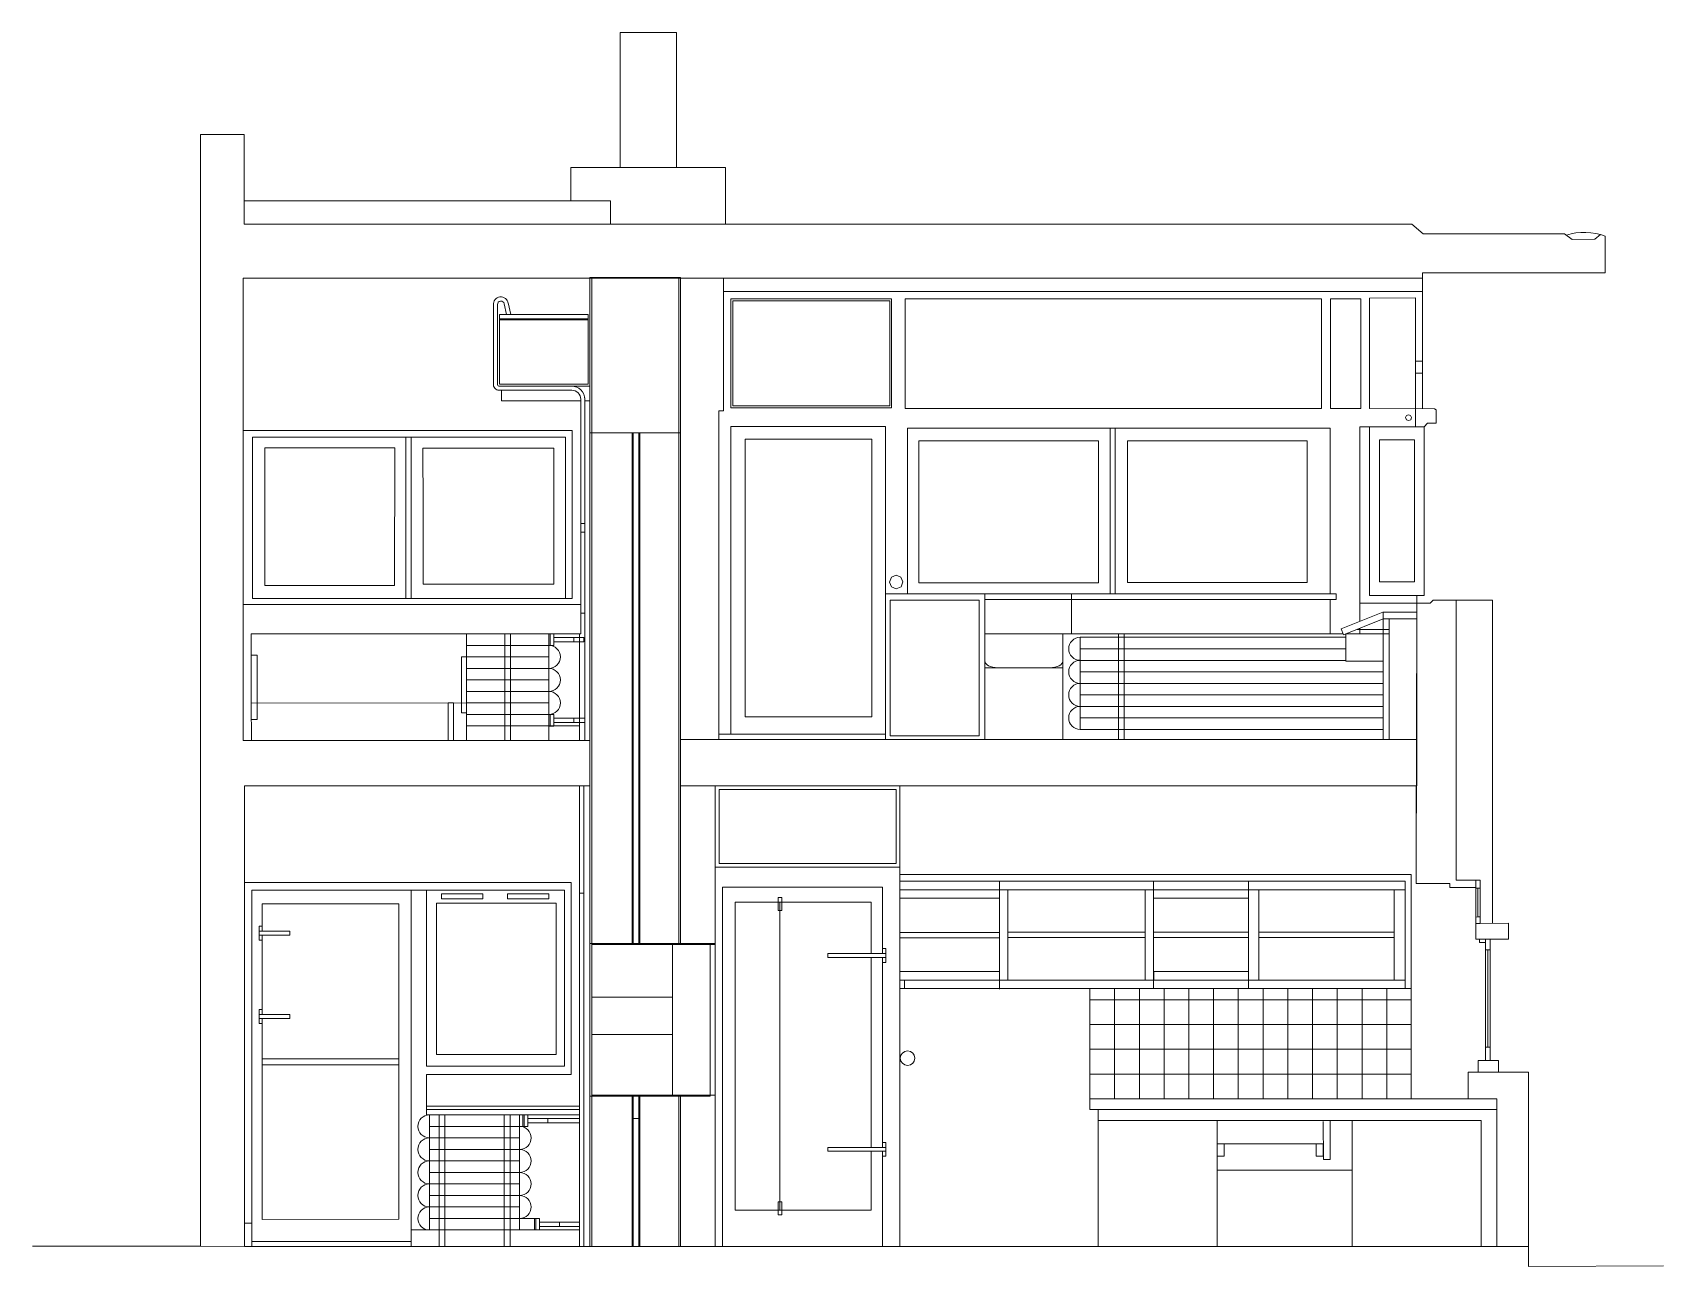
# Model space of a CAD drawing. Header units: millimetres. Extents: x 0 to 9542, y -118 to 7099.
import ezdxf

# ---------------------------------------------------------------- set-up
doc = ezdxf.new("R2010")
doc.units = ezdxf.units.MM
doc.layers.add('ceco.net 308 section', color=7, linetype='Continuous')

msp = doc.modelspace()

# ---------------------------------------------------------------- linework, layer by layer
at = {"layer": 'ceco.net 308 section', "lineweight": 5}
for p, q in [((3438.8, 6312.6), (3438.8, 7099.2)), ((3767.5, 6312.6), (3767.5, 7099.2)), ((982.1, 6502.3), (982.1, 0)), ((1237, 6502.3), (982.1, 6502.3)), ((982.1, 0), (982.1, 6502.3)), ((982.1, 6502.3), (1237, 6502.3)), ((1237, 5979.3), (1237, 6502.3)), ((1237, 6502.3), (1237, 5979.3)), ((3149.7, 6310.7), (3149.7, 6115.8)), ((4054.7, 6310.7), (3149.7, 6310.7)), ((4054.7, 5979.3), (4054.7, 6310.7)), ((3380.7, 6115.8), (1237, 6115.8)), ((3380.7, 5979.3), (3380.7, 6115.8)), ((8070.6, 5979.3), (1237, 5979.3)), ((1237, 5979.3), (8070.6, 5979.3)), ((8137, 5921.8), (8070.6, 5979.3)), ((8070.6, 5979.3), (8137, 5921.8)), ((8963.5, 5921.8), (8137, 5921.8)), ((8137, 5921.8), (8963.5, 5921.8)), ((9008.9, 5889.9), (8963.5, 5921.8)), ((8963.5, 5921.8), (9008.9, 5889.9)), ((9002.4, 5921.7), (8974.5, 5914)), ((9030.9, 5927.1), (9002.4, 5921.7)), ((9059.8, 5930.1), (9030.9, 5927.1)), ((9088.7, 5930.6), (9059.8, 5930.1)), ((9117.7, 5928.8), (9088.7, 5930.6)), ((9146.4, 5924.5), (9117.7, 5928.8)), ((9140.5, 5890.7), (9174.6, 5917.9)), ((9174.6, 5917.9), (9146.4, 5924.5)), ((9202.1, 5909), (9174.6, 5917.9)), ((9174.6, 5917.9), (9202.1, 5909)), ((9140.5, 5890.7), (9008.9, 5889.9)), ((9008.9, 5889.9), (9140.5, 5890.7)), ((9202.1, 5694), (9202.1, 5909)), ((9202.1, 5909), (9202.1, 5694)), ((1231.2, 5662.3), (8133.5, 5662.3)), ((1231.2, 2957.3), (1231.2, 5662.3)), ((8133.5, 5662.3), (1231.2, 5662.3)), ((1231.2, 5662.3), (1231.2, 2957.3)), ((3260.8, -2.2), (3260.8, 5665.8)), ((3260.8, 5665.8), (3260.8, -2.2)), ((3260.8, 5665.8), (3791.7, 5665.8)), ((3260.8, 4758.4), (3260.8, 5665.8)), ((3272, 5665.8), (3272, -2.2)), ((3780.5, 5665.8), (3780.5, 1771.4)), ((3791.7, 5665.8), (3791.7, 1771.4)), ((3791.7, 5665.8), (3791.7, 4758.4)), ((4043.1, 5662.3), (4043.1, 4886.9)), ((8133.5, 5694), (9202.1, 5694)), ((8133.5, 4899), (8133.5, 5694)), ((9202.1, 5694), (8133.5, 5694)), ((8133.5, 5694), (8133.5, 5662.3)), ((3791.7, 3851.4), (3791.7, 5606.4)), ((4043.1, 5583.9), (8133.5, 5583.9)), ((4085.5, 5541), (4085.5, 4904.9)), ((5026.4, 5541), (4085.5, 5541)), ((4085.5, 5541), (5026.4, 5541)), ((4085.5, 4904.9), (4085.5, 5541)), ((5026.4, 4904.9), (5026.4, 5541)), ((5026.4, 5541), (5026.4, 4904.9)), ((5105.4, 5541), (5105.4, 4899.7)), ((7541.6, 5541), (5105.4, 5541)), ((7541.6, 5541), (7541.6, 4899.7)), ((7594.9, 5541), (7594.9, 4900.3)), ((7594.9, 5541), (7771.1, 5541)), ((7771.1, 4900.3), (7771.1, 5541)), ((7822.6, 5545.4), (8092.4, 5547.2)), ((7822.6, 4900.1), (7822.6, 5545.4)), ((8092.4, 5547.2), (8092.4, 4794.7)), ((2696.5, 5036.7), (2696.5, 5511.1)), ((2720.4, 5507.9), (2720.5, 5042.2)), ((2731.7, 5449.3), (3250.8, 5449.3)), ((2731.7, 5424), (2731.7, 5449.3)), ((2731.7, 5449.3), (3250.8, 5449.3)), ((2731.7, 5042.4), (2731.7, 5449.3)), ((2759, 5512.4), (2772.8, 5449.3)), ((2782.6, 5517.8), (2797.6, 5449.3)), ((3250.8, 5449.3), (3250.8, 5424)), ((3250.8, 5449.3), (3250.8, 5042.4)), ((4096.8, 5529.8), (5015.2, 5529.8)), ((4096.8, 4916.1), (4096.8, 5529.8)), ((5015.2, 5529.8), (5015.2, 4916.1)), ((2731.7, 5424), (3250.8, 5424)), ((2731.7, 5418.4), (2731.7, 5424)), ((3250.8, 5424), (2731.7, 5424)), ((3250.8, 5418.4), (2731.7, 5418.4)), ((3250.8, 5424), (3250.8, 5418.4)), ((8131.7, 5177.1), (8092.4, 5177.1)), ((8092.4, 5106.9), (8132.2, 5107.8)), ((3155.8, 5007.2), (2723.8, 5007.2)), ((2726.6, 5031.2), (3260.8, 5031.2)), ((3250.8, 5042.4), (2731.7, 5042.4)), ((2742.9, 5031.2), (3207.3, 5031.2)), ((2742.9, 4944.6), (2742.9, 5007.2)), ((3231.4, 4963.3), (3231.4, 2957.3)), ((3260.8, 5031.2), (3260.8, 5007.2)), ((3207.3, 4944.6), (2742.9, 4944.6)), ((3207.3, 4955.4), (3207.3, 3582.2)), ((3231.4, 4944.6), (3260.8, 4944.6)), ((4015.4, 4886.9), (4015.4, 2965)), ((4043.1, 4886.9), (4015.4, 4886.9)), ((4085.5, 4904.9), (5026.4, 4904.9)), ((5026.4, 4904.9), (4085.5, 4904.9)), ((5015.2, 4916.1), (4096.8, 4916.1)), ((5105.4, 4899.7), (7541.6, 4899.7)), ((7594.9, 4900.3), (7771.1, 4900.3)), ((8202.8, 4898.4), (7822.6, 4900.1)), ((8212.8, 4892.5), (8202.8, 4898.4)), ((8213.3, 4815.3), (8212.8, 4892.5)), ((3156.5, 4771.2), (1231.2, 4771.2)), ((3156.5, 3789.7), (3156.5, 4771.2)), ((4085.5, 4795.9), (4085.5, 2995.9)), ((4989.7, 4795.9), (4085.5, 4795.9)), ((4989.7, 2963), (4989.7, 4795.9)), ((5120.3, 4785.1), (7593.4, 4785.1)), ((5120.3, 3815.4), (5120.3, 4785.1)), ((6304.5, 3815.4), (6304.5, 4785.1)), ((6334.2, 4785.1), (6334.2, 3815.4)), ((7593.4, 3815.4), (7593.4, 4785.1)), ((8142.3, 4792.6), (7765.9, 4793)), ((7765.9, 4793), (7765.9, 3654.3)), ((7823.3, 4792.9), (7823.3, 3806.7)), ((8034.2, 4846.8), (8039.2, 4859)), ((8039.3, 4834.7), (8034.2, 4846.8)), ((8039.2, 4859), (8051.3, 4864.1)), ((8051.5, 4829.7), (8039.3, 4834.7)), ((8051.3, 4864.1), (8063.4, 4859.1)), ((8063.6, 4834.8), (8051.5, 4829.7)), ((8063.4, 4859.1), (8068.5, 4847)), ((8068.5, 4847), (8063.6, 4834.8)), ((8142.2, 3806.7), (8142.2, 4795)), ((8142.3, 4792.6), (8162.3, 4815)), ((8162.3, 4815), (8213.3, 4815.3)), ((1286.8, 4732), (1286.8, 3789.7)), ((3118.8, 4732), (1286.8, 4732)), ((2184.1, 3789.7), (2184.1, 4732)), ((2215.8, 4732), (2215.8, 3789.7)), ((3118.8, 3790), (3118.8, 4732)), ((3260.8, 4758.4), (3791.7, 4758.4)), ((3260.8, 1771.4), (3260.8, 4758.4)), ((3791.7, 4758.4), (3260.8, 4758.4)), ((3508.6, 4758.4), (3553.5, 4758.4)), ((3508.6, 1771.4), (3508.6, 4758.4)), ((3514.2, 4758.4), (3547.9, 4758.4)), ((3514.2, 1771.4), (3514.2, 4758.4)), ((3547.9, 4758.4), (3547.9, 1771.4)), ((3553.5, 4758.4), (3553.5, 1771.4)), ((3791.7, 4758.4), (3791.7, 1771.4)), ((4168.8, 4720.2), (4911.6, 4720.2)), ((4168.8, 3096.4), (4168.8, 4720.2)), ((4911.6, 4720.2), (4911.6, 3096.4)), ((5186.1, 4712.1), (5186.1, 3881.4)), ((6237.3, 4712.1), (5186.1, 4712.1)), ((6237.3, 3881.4), (6237.3, 4712.1)), ((6406.4, 3881.6), (6406.4, 4711.3)), ((6406.4, 4711.3), (7457.6, 4711.3)), ((7457.6, 4711.3), (7457.6, 3881.6)), ((7881.2, 4718), (8085.2, 4718)), ((7881.2, 3886.3), (7881.2, 4718)), ((8085.2, 4718), (8085.2, 3886.3)), ((1357.9, 4669.5), (1357.9, 3865.1)), ((2119.4, 4669.5), (1357.9, 4669.5)), ((2118.4, 3865.1), (2119.4, 4669.5)), ((2283.3, 4669.2), (3049, 4669.2)), ((2285.6, 4322.7), (2283.3, 4669.2)), ((3049, 4669.2), (3049, 3872.3)), ((2285.6, 3872.3), (2285.6, 4322.7)), ((3207.3, 4228.6), (3231.3, 4228.6)), ((3231.3, 4176.3), (3207.3, 4176.3)), ((5013.9, 3885.1), (5025.3, 3913.1)), ((5025.3, 3913.1), (5053.1, 3924.9)), ((5053.1, 3924.9), (5081.2, 3913.5)), ((5081.2, 3913.5), (5092.9, 3885.6)), ((1357.9, 3865.1), (2118.4, 3865.1)), ((3049, 3872.3), (2285.6, 3872.3)), ((5025.6, 3857.2), (5013.9, 3885.1)), ((5053.7, 3845.8), (5025.6, 3857.2)), ((5081.5, 3857.6), (5053.7, 3845.8)), ((5092.9, 3885.6), (5081.5, 3857.6)), ((5186.1, 3881.4), (6237.3, 3881.4)), ((7457.6, 3881.6), (6406.4, 3881.6)), ((8085.2, 3886.3), (7881.2, 3886.3)), ((1231.2, 3753.4), (3206.2, 3753.4)), ((1286.8, 3789.7), (3156.5, 3789.7)), ((7593.4, 3815.4), (4989.7, 3815.4)), ((5017.3, 3778.3), (5017.3, 2986.2)), ((5538.8, 3778.3), (5017.3, 3778.3)), ((5538.8, 2986.2), (5538.8, 3778.3)), ((5571.9, 3815.4), (5571.9, 2963.4)), ((5571.9, 3815.4), (7628.1, 3815.4)), ((5571.9, 3782.5), (5571.9, 3815.4)), ((5571.9, 3815.4), (6079.2, 3815.4)), ((5571.9, 3582.9), (5571.9, 3815.4)), ((7628.1, 3782.5), (5571.9, 3782.5)), ((6079.2, 3815.4), (6079.2, 3582.9)), ((7593.4, 3582.9), (7593.4, 3782.5)), ((7628.1, 3815.4), (7628.1, 3782.5)), ((8176.7, 3761.5), (7765.9, 3761.5)), ((7823.3, 3806.7), (8142.2, 3806.7)), ((8096.6, 2121.4), (8099, 3761.5)), ((8099, 2965), (8099, 3808.6)), ((8099, 3761.5), (8176.7, 3761.5)), ((8194.4, 3779.5), (8176.7, 3761.5)), ((8176.7, 3761.5), (8194.4, 3779.5)), ((8541.5, 3779.5), (8194.4, 3779.5)), ((8194.4, 3779.5), (8330, 3779.5)), ((8330, 3779.5), (8330, 2140.7)), ((8330, 3779.5), (8330, 2140.7)), ((8541.5, 1888.6), (8541.5, 3779.5)), ((3231.4, 3703), (3206.6, 3703)), ((7656.9, 3610.7), (7901.4, 3708.3)), ((7903.1, 3670.2), (7670.2, 3577.3)), ((7901.4, 3708.3), (8099, 3708.3)), ((7903.1, 3670.2), (7903.1, 3708.3)), ((8099, 3670.2), (7903.1, 3670.2)), ((7903.1, 3423.3), (7903.1, 3670.2)), ((7903.1, 3670.2), (7936.8, 3670.2)), ((7903.1, 2965), (7903.1, 3670.2)), ((7936.8, 3670.2), (7936.8, 2965)), ((7936.8, 3670.2), (7936.8, 2965)), ((8099, 3708.3), (8099, 3670.2)), ((3207.3, 3582.2), (1279.2, 3582.2)), ((1279.2, 3177.4), (1279.2, 3582.2)), ((2538.1, 2957.3), (2538.1, 3582.2)), ((2538.1, 3582.2), (3020.7, 3582.2)), ((2762.5, 3582.2), (2796.2, 3582.2)), ((2762.5, 2957.3), (2762.5, 3582.2)), ((2796.2, 3582.2), (2796.2, 2957.3)), ((3020.7, 2957.3), (3020.7, 3582.2)), ((3020.7, 3582.2), (3029.1, 3582.2)), ((3020.7, 3514.3), (3020.7, 3582.2)), ((3029.1, 3582.2), (3029.1, 3514.3)), ((3029.1, 3582.2), (3050.3, 3582.2)), ((3029.1, 3514.3), (3029.1, 3582.2)), ((3050.3, 3582.2), (3050.3, 3514.3)), ((3050.3, 3560.4), (3166.9, 3560.4)), ((3050.3, 3535.1), (3050.3, 3560.4)), ((3050.3, 3560.4), (3225.9, 3560.4)), ((3050.3, 3535.1), (3050.3, 3560.4)), ((3166.9, 3535.1), (3050.3, 3535.1)), ((3225.9, 3535.1), (3050.3, 3535.1)), ((3166.9, 3560.4), (3166.9, 3535.1)), ((3199.3, 2957.3), (3199.3, 3582.2)), ((3225.9, 3560.4), (3225.9, 3535.1)), ((5571.9, 3582.9), (6028.7, 3582.9)), ((5571.9, 3384), (5571.9, 3582.9)), ((6079.2, 3582.9), (5571.9, 3582.9)), ((7668, 3582.9), (5571.9, 3582.9)), ((5571.9, 3423.3), (5571.9, 3580.5)), ((6028.7, 2965), (6028.7, 3582.9)), ((6028.7, 3582.9), (6028.7, 3384)), ((6028.7, 3580.5), (6028.7, 3423.3)), ((7684.3, 3561.9), (6129.7, 3561.9)), ((6129.7, 3561.9), (6129.7, 3023.2)), ((6354.2, 3582.9), (6387.9, 3582.9)), ((6354.2, 2965), (6354.2, 3582.9)), ((6387.9, 3582.9), (6387.9, 2965)), ((7670.2, 3577.3), (7656.9, 3610.7)), ((7765.9, 3582.9), (7684.3, 3582.9)), ((7684.3, 3582.9), (7684.3, 3423.3)), ((7936.8, 3582.9), (7684.3, 3582.9)), ((7684.3, 3582.9), (7936.8, 3582.9)), ((7748.4, 3608.5), (7936.8, 3608.5)), ((7765.9, 3615.5), (7765.9, 3582.9)), ((7936.8, 3608.5), (7936.8, 3582.9)), ((7936.8, 3582.9), (7936.8, 2965)), ((1279.2, 3457), (1314.6, 3457)), ((1279.2, 3081), (1279.2, 3457)), ((1314.6, 3457), (1314.6, 3081)), ((2510, 3447.5), (2538.1, 3447.5)), ((2510, 3120.3), (2510, 3447.5)), ((2538.1, 3514.9), (3020.7, 3514.9)), ((2538.1, 3447.5), (3020.7, 3447.5)), ((2538.1, 3447.5), (2538.1, 3120.3)), ((3029.1, 3514.3), (3020.7, 3514.3)), ((3050.3, 3514.3), (3029.1, 3514.3)), ((7684.3, 3494.6), (6129.7, 3494.6)), ((2538.1, 3380.2), (3020.7, 3380.2)), ((5573.4, 3415.7), (5571.9, 3423.3)), ((5571.9, 3384), (6028.7, 3384)), ((5571.9, 2965), (5571.9, 3384)), ((6028.7, 3384), (5571.9, 3384)), ((5577.7, 3408.3), (5573.4, 3415.7)), ((5584.8, 3401.5), (5577.7, 3408.3)), ((5594.2, 3395.5), (5584.8, 3401.5)), ((5605.7, 3390.7), (5594.2, 3395.5)), ((5618.9, 3387), (5605.7, 3390.7)), ((5633.2, 3384.8), (5618.9, 3387)), ((5648.1, 3384), (5633.2, 3384.8)), ((5952.6, 3384), (5648.1, 3384)), ((5967.4, 3384.8), (5952.6, 3384)), ((5981.7, 3387), (5967.4, 3384.8)), ((5994.9, 3390.7), (5981.7, 3387)), ((6006.4, 3395.5), (5994.9, 3390.7)), ((6015.9, 3401.5), (6006.4, 3395.5)), ((6022.9, 3408.3), (6015.9, 3401.5)), ((6027.3, 3415.7), (6022.9, 3408.3)), ((6028.7, 3423.3), (6027.3, 3415.7)), ((6028.7, 3384), (6028.7, 2965)), ((7684.3, 3427.2), (6129.7, 3427.2)), ((7903.1, 3359.9), (6129.7, 3359.9)), ((7684.3, 3423.3), (7903.1, 3423.3)), ((2538.1, 3312.8), (3020.7, 3312.8)), ((2538.1, 3245.5), (3020.7, 3245.5)), ((7903.1, 3292.5), (6129.7, 3292.5)), ((2538.1, 3178.1), (1279.2, 3177.4)), ((1279.2, 3177.4), (1280.7, 2957.6)), ((2431.4, 3178.1), (2462.9, 3178.1)), ((2431.4, 2957.3), (2431.4, 3178.1)), ((2462.9, 2957.3), (2462.9, 3178.1)), ((2462.9, 3178.1), (2462.9, 2957.3)), ((2538.1, 3178.1), (3020.7, 3178.1)), ((7903.1, 3225.2), (6129.7, 3225.2)), ((7903.1, 3157.8), (6129.7, 3157.8)), ((7903.1, 3157.8), (6129.7, 3157.8)), ((1314.6, 3081), (1279.2, 3081)), ((2538.1, 3120.3), (2510, 3120.3)), ((2538.1, 3110.8), (3020.7, 3110.8)), ((3020.7, 3110.8), (3029.1, 3110.8)), ((3020.7, 3042.9), (3020.7, 3110.8)), ((3029.1, 3110.8), (3029.1, 3042.9)), ((3029.1, 3110.8), (3050.3, 3110.8)), ((3029.1, 3042.9), (3029.1, 3110.8)), ((3050.3, 3110.8), (3050.3, 3042.9)), ((3050.3, 3089), (3166.9, 3089)), ((3050.3, 3063.7), (3050.3, 3089)), ((3050.3, 3089), (3231.4, 3089)), ((3050.3, 3063.7), (3050.3, 3089)), ((3166.9, 3063.7), (3050.3, 3063.7)), ((3231.4, 3063.7), (3050.3, 3063.7)), ((3166.9, 3089), (3166.9, 3063.7)), ((3231.4, 3089), (3231.4, 3063.7)), ((4911.6, 3096.4), (4168.8, 3096.4)), ((7903.1, 3090.5), (6129.7, 3090.5)), ((2538.1, 3043.4), (3201, 3043.4)), ((3029.1, 3042.9), (3020.7, 3042.9)), ((3050.3, 3042.9), (3029.1, 3042.9)), ((3791.7, 2965), (8099, 2965)), ((3791.7, 2965), (8099, 2965)), ((3791.7, 2693.6), (3791.7, 2965)), ((4015.4, 2995.9), (4989.5, 2995.9)), ((5017.3, 2986.2), (5538.8, 2986.2)), ((6028.7, 2965), (5571.9, 2965)), ((7936.8, 2965), (6028.7, 2965)), ((7903.1, 3023.2), (6129.7, 3023.2)), ((6387.9, 2965), (6354.2, 2965)), ((7936.8, 2965), (7903.1, 2965)), ((8099, 2965), (8099, 2693.6)), ((3260.8, 2957.3), (1231.2, 2957.3)), ((1231.2, 2957.3), (3260.8, 2957.3)), ((2462.9, 2957.3), (2431.4, 2957.3)), ((2796.2, 2957.3), (2762.5, 2957.3)), ((3260.8, 2957.3), (3260.8, 2694)), ((1240.8, 2694), (1240.8, -2.2)), ((3260.8, 2694), (1240.8, 2694)), ((3260.8, 2694), (1240.8, 2694)), ((1240.8, 2694), (1240.8, -2.2)), ((3199.3, 2694), (3199.3, 768.2)), ((3225.9, 774.3), (3225.9, 2694)), ((8096.6, 2693.6), (3791.7, 2693.6)), ((8099, 2693.6), (3791.7, 2693.6)), ((3994, 2693.6), (5074.7, 2693.6)), ((3994, 2216.7), (3994, 2693.6)), ((5074.7, 2693.6), (5074.7, 2216.7)), ((8096.6, 2121.4), (8096.6, 2693.6)), ((4016.5, 2671.1), (5052.2, 2671.1)), ((4016.5, 2239.2), (4016.5, 2671.1)), ((5052.2, 2671.1), (5052.2, 2239.2)), ((5074.7, 2216.7), (3994, 2216.7)), ((3994, 2216.7), (5074.7, 2216.7)), ((3994, -2.2), (3994, 2216.7)), ((5052.2, 2239.2), (4016.5, 2239.2)), ((5074.7, 2216.7), (5074.7, -2.2)), ((3151.1, 2128.3), (1240.8, 2128.3)), ((3151.1, 1003.9), (3151.1, 2128.3)), ((4037, 2100.5), (4973.7, 2100.5)), ((4037, -2.2), (4037, 2100.5)), ((4973.7, 2100.5), (4973.7, 1711.7)), ((5074.7, 2174.6), (8067.1, 2174.6)), ((8030.9, 2135.1), (5074.7, 2135.1)), ((5656.9, 1503.3), (5657.7, 2135.1)), ((5657.7, 2135.1), (6559.6, 2135.1)), ((6559.6, 2135.1), (6559.6, 2085.5)), ((7114.1, 2135.1), (7114.1, 1507.2)), ((8030.9, 2135.1), (8030.9, 1507.2)), ((8067.1, 862.5), (8067.1, 2174.6)), ((8292.4, 2121.4), (8096.6, 2121.4)), ((8292.4, 2121.4), (8096.6, 2121.4)), ((8292.6, 2098.9), (8292.4, 2121.4)), ((8292.6, 2097.8), (8292.4, 2121.4)), ((8330, 2140.7), (8470.5, 2140.7)), ((8330, 2140.7), (8444.3, 2140.7)), ((8444.3, 2140.7), (8470.5, 2140.7)), ((8444.3, 2095.3), (8444.3, 2140.7)), ((8444.3, 2140.7), (8470.5, 2140.7)), ((8444.3, 1888), (8444.3, 2140.7)), ((8444.3, 2140.7), (8444.3, 2097.8)), ((8470.5, 2140.7), (8470.5, 1925.8)), ((8470.5, 2140.7), (8470.5, 2095.3)), ((8470.5, 2140.7), (8470.5, 1888)), ((1282.4, 2083.1), (3113.1, 2083.1)), ((1282.4, -2.2), (1282.4, 2083.1)), ((2215.2, 2083.1), (2215.2, -2.2)), ((2305.2, 1053.4), (2305.2, 2083.1)), ((2364.1, 1121.1), (2364.1, 2006.3)), ((2364.1, 2006.3), (3063.1, 2006.3)), ((2392.1, 2060.7), (2633.5, 2060.7)), ((2392.1, 2031.5), (2392.1, 2060.7)), ((2633.5, 2031.5), (2392.1, 2031.5)), ((2633.5, 2060.7), (2633.5, 2031.5)), ((2779.4, 2060.7), (3020.7, 2060.7)), ((2779.4, 2031.5), (2779.4, 2060.7)), ((3020.7, 2031.5), (2779.4, 2031.5)), ((3020.7, 2060.7), (3020.7, 2031.5)), ((3063.1, 2006.3), (3063.1, 1121.1)), ((3113.1, 2083.1), (3113.1, 1053.4)), ((3199.3, 2065.3), (3225.9, 2065.4)), ((4110.8, 2011.9), (4907.6, 2011.9)), ((4110.8, 210.4), (4110.8, 2011.9)), ((4363.1, 2038.9), (4383.3, 2038.9)), ((4363.1, 1963.7), (4363.1, 2038.9)), ((4373.2, 2011.9), (4373.2, 210.4)), ((4383.3, 2038.9), (4383.3, 1963.7)), ((4907.6, 2011.9), (4907.6, 1711.7)), ((5074.7, 2085.5), (8030.9, 2085.5)), ((5074.7, 2085.5), (5657.7, 2085.5)), ((5074.7, 2035.9), (5074.7, 2085.5)), ((5657.7, 2035.9), (5074.7, 2035.9)), ((5656.9, 2085.5), (5706.5, 2085.5)), ((6559.6, 2085.5), (5657.7, 2085.5)), ((5706.5, 2085.5), (5706.5, 1556.9)), ((6510, 2085.5), (6559.6, 2085.5)), ((6510, 1556.9), (6510, 2085.5)), ((6559.6, 1556.9), (6559.6, 2085.5)), ((6559.6, 2085.5), (7113.9, 2085.5)), ((6559.6, 2035.9), (6559.6, 2085.5)), ((6559.6, 2085.5), (6559.6, 1556.9)), ((7113.9, 2035.9), (6559.6, 2035.9)), ((7113.9, 2085.5), (7113.9, 2035.9)), ((7175.8, 1560), (7175.8, 2085.5)), ((7967.9, 2085), (7967.9, 1556.9)), ((8444.3, 2097.8), (8292.6, 2097.8)), ((8444.3, 2097.8), (8292.6, 2097.8)), ((8444.3, 1795.8), (8444.3, 2097.8)), ((8470.5, 2095.3), (8444.3, 2095.3)), ((8457.4, 2095.3), (8470.5, 2095.3)), ((8457.4, 1925.8), (8457.4, 2095.3)), ((8470.5, 2095.3), (8470.5, 1925.8)), ((1343.8, 2003.5), (1343.8, 1842.1)), ((2142.8, 2003.5), (1343.8, 2003.5)), ((2142.8, 157.2), (2142.8, 2003.5)), ((4383.3, 1963.7), (4363.1, 1963.7)), ((8470.5, 1925.8), (8444.2, 1925.6)), ((8470.5, 1925.8), (8457.4, 1925.8)), ((1343.8, 1819.7), (1343.8, 1355.3)), ((5074.7, 1834.7), (5657.3, 1834.7)), ((5074.7, 1803.7), (5074.7, 1834.7)), ((5706.5, 1836.6), (6510, 1836.6)), ((5706.5, 1805.7), (5706.5, 1836.6)), ((6510, 1836.6), (6510, 1805.7)), ((6559.6, 1836.6), (7114.1, 1836.6)), ((6559.6, 1805.7), (6559.6, 1836.6)), ((7114.1, 1836.6), (7114.1, 1805.7)), ((7175.8, 1836.6), (7967.9, 1836.6)), ((7175.8, 1805.7), (7175.8, 1836.6)), ((7967.9, 1836.6), (7967.9, 1805.7)), ((8470.5, 1888), (8444.3, 1888)), ((8636.6, 1889.2), (8444.5, 1888)), ((8636.6, 1795.8), (8636.6, 1889.2)), ((3260.8, 1771.4), (3994, 1771.4)), ((3260.8, 1771.4), (3744.6, 1771.4)), ((3260.8, 877.5), (3260.8, 1771.4)), ((3260.8, 1771.4), (3744.6, 1771.4)), ((3260.8, 877.5), (3260.8, 1771.4)), ((3260.8, 1771.4), (3965.5, 1771.4)), ((3260.8, 877.5), (3260.8, 1771.4)), ((3791.7, 1771.4), (3260.8, 1771.4)), ((3272, 1765.8), (3994, 1765.8)), ((3272, 883.1), (3272, 1765.8)), ((3553.5, 1771.4), (3508.6, 1771.4)), ((3547.9, 1771.4), (3514.2, 1771.4)), ((3744.6, 1771.4), (3744.6, 877.5)), ((3744.6, 1771.4), (3744.6, 877.5)), ((3965.5, 1771.4), (3965.5, 877.5)), ((3994, 1765.8), (3994, 883.1)), ((5657.3, 1803.7), (5074.7, 1803.7)), ((6510, 1805.7), (5706.5, 1805.7)), ((7114.1, 1805.7), (6559.6, 1805.7)), ((7967.9, 1805.7), (7175.8, 1805.7)), ((8636.6, 1795.8), (8444.3, 1795.8)), ((8467.1, 1795.8), (8500.8, 1795.8)), ((8467.1, 1776.4), (8467.1, 1795.8)), ((8500.8, 1776.4), (8467.1, 1776.4)), ((8500.8, 1795.8), (8500.8, 1776.4)), ((8500.8, 1795.8), (8528.3, 1795.8)), ((8500.8, 1734.1), (8500.8, 1795.8)), ((8500.8, 1795.8), (8528.3, 1795.8)), ((8500.8, 1086.7), (8500.8, 1795.8)), ((8528.3, 1734.1), (8500.8, 1734.1)), ((8514.5, 1734.1), (8528.3, 1734.1)), ((8514.5, 1164.5), (8514.5, 1734.1)), ((8528.3, 1795.8), (8528.3, 1086.7)), ((8528.3, 1795.8), (8528.3, 1734.1)), ((8528.3, 1795.8), (8528.3, 1086.7)), ((8528.3, 1734.1), (8528.3, 1164.5)), ((4907.6, 1689.2), (4907.6, 578)), ((4973.7, 1689.2), (4973.7, 578)), ((5073.9, 1606.5), (5656.9, 1606.5)), ((5073.9, 1556.9), (5073.9, 1606.5)), ((5073.9, 1556.9), (5102.5, 1556.9)), ((5073.9, 1507.2), (5073.9, 1556.9)), ((5656.9, 1556.9), (5073.9, 1556.9)), ((5074.7, 1556.9), (6581.3, 1556.9)), ((5102.5, 1556.9), (5102.5, 1507.2)), ((5656.9, 1606.5), (5656.9, 1556.9)), ((5706.5, 1556.9), (5656.9, 1556.9)), ((5657.7, 1556.9), (6559.6, 1556.9)), ((5657.7, 1507.2), (5657.7, 1556.9)), ((6559.6, 1556.9), (6510, 1556.9)), ((6559.6, 1556.9), (6559.6, 1507.2)), ((6559.8, 1606.5), (7114.1, 1606.5)), ((6559.8, 1556.9), (6559.8, 1606.5)), ((7114.1, 1556.9), (6559.8, 1556.9)), ((6581.3, 1556.9), (8030.9, 1556.9)), ((7114.1, 1606.5), (7114.1, 1556.9)), ((3744.6, 1457.7), (3272, 1457.7)), ((5102.5, 1507.2), (5073.9, 1507.2)), ((8067.1, 1507.2), (5074.7, 1507.2)), ((6559.6, 1507.2), (5657.7, 1507.2)), ((6186.3, 1507.2), (6186.3, 799.2)), ((8067.1, 1441.7), (6186.3, 1441.7)), ((6331.1, 1507.2), (6331.1, 862.5)), ((6475.9, 1507.2), (6475.9, 862.5)), ((6620.7, 1507.2), (6620.7, 862.5)), ((6765.5, 1507.2), (6765.5, 862.5)), ((6910.3, 1507.2), (6910.3, 862.5)), ((7055.1, 1507.2), (7055.1, 862.5)), ((7199.9, 1507.2), (7199.9, 862.5)), ((7344.7, 1507.2), (7344.7, 862.5)), ((7489.4, 1507.2), (7489.4, 862.5)), ((7634.2, 1507.2), (7634.2, 862.5)), ((7779, 1507.2), (7779, 862.5)), ((7923.8, 1507.2), (7923.8, 862.5)), ((1343.8, 1332.8), (1343.8, 1195.6)), ((8067.1, 1296.9), (6186.3, 1296.9)), ((1343.8, 1195.6), (1343.8, 157.1)), ((3272, 1238.1), (3744.6, 1238.1)), ((8067.1, 1152.1), (6186.3, 1152.1)), ((8500.8, 1164.5), (8528.3, 1164.5)), ((8500.8, 1086.7), (8500.8, 1164.5)), ((8528.3, 1164.5), (8514.5, 1164.5)), ((8528.3, 1164.5), (8528.3, 1086.7)), ((2142.8, 1096.5), (1344.4, 1096.5)), ((1344.7, 1060.9), (2142.8, 1060.9)), ((3113.1, 1053.4), (2305.2, 1053.4)), ((3063.1, 1121.1), (2364.1, 1121.1)), ((8458.7, 1086.7), (8576.6, 1086.7)), ((8458.7, 1018.7), (8458.7, 1086.7)), ((8528.3, 1086.7), (8500.8, 1086.7)), ((8528.3, 1086.7), (8500.8, 1086.7)), ((8576.6, 1086.7), (8576.6, 1018.7)), ((2305.2, 1003.9), (3151.1, 1003.9)), ((2305.3, 768.2), (2305.2, 1003.9)), ((8067.1, 1007.3), (6186.3, 1007.3)), ((8400.7, 1018.7), (8400.7, 862.5)), ((8753.2, 1018.7), (8400.7, 1018.7)), ((8400.7, 862.5), (8400.7, 1018.7)), ((8400.7, 1018.7), (8753.2, 1018.7)), ((8576.6, 1018.7), (8458.7, 1018.7)), ((8753.2, -118), (8753.2, 1018.7)), ((8753.2, 1018.7), (8753.2, -2.2)), ((3964.9, 877.5), (3260.8, 877.5)), ((3744.6, 877.5), (3260.8, 877.5)), ((3260.8, 877.5), (3791.7, 877.5)), ((3260.8, -2.2), (3260.8, 877.5)), ((3744.6, 877.5), (3260.8, 877.5)), ((3965.5, 877.5), (3260.8, 877.5)), ((3994, 883.1), (3272, 883.1)), ((3508.6, 877.5), (3553.5, 877.5)), ((3508.6, 746.4), (3508.6, 877.5)), ((3508.6, 877.5), (3553.5, 877.5)), ((3508.6, -2.2), (3508.6, 877.5)), ((3514.2, 877.5), (3547.9, 877.5)), ((3514.2, -2.2), (3514.2, 877.5)), ((3547.9, 877.5), (3547.9, -2.2)), ((3553.5, 877.5), (3553.5, 746.4)), ((3553.5, 877.5), (3553.5, -2.2)), ((3780.5, 877.5), (3780.5, -2.2)), ((3791.7, 877.5), (3791.7, -2.2)), ((3791.7, 877.5), (3791.7, -2.2)), ((8568.2, 862.5), (6186.3, 862.5)), ((8568.2, 862.5), (8400.7, 862.5)), ((8568.2, -2.2), (8568.2, 862.5)), ((8568.2, -2.2), (8568.2, 862.5)), ((2305.3, 819.4), (3199.3, 819.4)), ((2305.3, 799.7), (2305.3, 819.4)), ((3199.3, 799.7), (2305.3, 799.7)), ((2305.3, 768.2), (3199.3, 768.2)), ((2322, 94.8), (2322, 768.2)), ((2366.9, 768.2), (2849.5, 768.2)), ((2378.1, 768.2), (2411.8, 768.2)), ((2378.1, -2.2), (2378.1, 768.2)), ((2411.8, 768.2), (2411.8, -2.2)), ((2759.7, 768.2), (2793.4, 768.2)), ((2759.7, -2.2), (2759.7, 768.2)), ((2793.4, 768.2), (2793.4, -2.2)), ((2849.5, 94.8), (2849.5, 768.2)), ((2849.5, 768.2), (2897.8, 768.2)), ((2849.5, 700.3), (2849.5, 768.2)), ((2868.1, 768.2), (2876.5, 768.2)), ((2868.1, 700.7), (2868.1, 768.2)), ((2876.5, 768.2), (2876.5, 700.6)), ((2876.5, 768.2), (2897.8, 768.2)), ((2876.5, 700.6), (2876.5, 768.2)), ((2897.8, 768.2), (2897.8, 700.3)), ((2897.8, 768.2), (2897.8, 700.3)), ((3199.3, 819.4), (3199.3, 799.7)), ((3199.3, 768.2), (3199.3, -2.2)), ((3225.9, 774.3), (3225.9, -2.2)), ((6186.3, 799.2), (8568.2, 799.2)), ((6235.7, 799.2), (6235.7, -2.2)), ((2322, 700.9), (2849.5, 700.9)), ((2897.8, 700.3), (2849.5, 700.9)), ((2897.8, 746.4), (3014.3, 746.4)), ((2897.8, 721.1), (2897.8, 746.4)), ((2897.8, 746.4), (3199.3, 746.4)), ((2897.8, 721.1), (2897.8, 746.4)), ((3014.3, 721.1), (2897.8, 721.1)), ((3199.3, 721.1), (2897.8, 721.1)), ((3014.3, 746.4), (3014.3, 721.1)), ((3199.3, 746.4), (3199.3, 721.1)), ((3553.5, 746.4), (3508.6, 746.4)), ((8475.6, 735.9), (6235.7, 735.9)), ((6931.2, -2.2), (6931.2, 735.9)), ((7551.1, 729.6), (7552.6, 507.8)), ((7592.2, 508), (7592.2, 735.9)), ((7721.4, 730.7), (7721.4, -2.2)), ((8475.6, -2.2), (8475.6, 735.9)), ((8475.6, -2.2), (8475.6, 735.9)), ((2322, 633.5), (2849.5, 633.5)), ((6931.2, 599), (7552, 599)), ((6931.2, 599), (6972.5, 599)), ((6931.2, 527.5), (6931.2, 599)), ((6972.5, 599), (6972.5, 527.5)), ((7510.7, 599), (7552, 599)), ((7510.7, 527.5), (7510.7, 599)), ((7552, 599), (7552, 527.5)), ((2322, 566.2), (2849.5, 566.2)), ((2322, 498.8), (2849.5, 498.8)), ((4907.6, 555.6), (4907.6, 210.4)), ((4973.7, 555.6), (4973.7, -2.2)), ((6972.5, 527.5), (6931.2, 527.5)), ((7552, 527.5), (7510.7, 527.5)), ((7552.6, 507.8), (7592.2, 508)), ((2322, 431.5), (2849.5, 431.5)), ((7721.4, 444.3), (6933.2, 444.3)), ((2322, 364.1), (2849.5, 364.1)), ((2322, 364.1), (2849.5, 364.1)), ((2322, 296.8), (2849.5, 296.8)), ((2322, 229.4), (2849.5, 229.4)), ((2322, 229.4), (2849.5, 229.4)), ((2322, 229.4), (2849.5, 229.4)), ((4907.6, 210.4), (4110.8, 210.4)), ((4363.1, 259.3), (4383.3, 259.3)), ((4363.1, 184.1), (4363.1, 259.3)), ((4383.3, 259.3), (4383.3, 184.1)), ((1240.8, 135.7), (1283.1, 135.7)), ((1343.8, 157.1), (2142.8, 157.2)), ((2322, 162.1), (2849.5, 162.1)), ((2849.5, 162.1), (2966.2, 162.1)), ((2849.5, 94.8), (2849.5, 162.1)), ((2936.5, 162.1), (2944.9, 162.1)), ((2936.5, 94.8), (2936.5, 162.1)), ((2944.9, 162.1), (2944.9, 94.8)), ((2944.9, 162.1), (2966.2, 162.1)), ((2944.9, 94.8), (2944.9, 162.1)), ((2966.2, 162.1), (2966.2, 94.8)), ((2966.2, 162.1), (2966.2, 94.8)), ((2966.2, 140.3), (3082.7, 140.3)), ((2966.2, 115), (2966.2, 140.3)), ((2966.2, 140.3), (3199.3, 140.3)), ((2966.2, 115), (2966.2, 140.3)), ((3082.7, 115), (2966.2, 115)), ((3199.3, 115), (2966.2, 115)), ((3082.7, 140.3), (3082.7, 115)), ((3199.3, 140.3), (3199.3, 115)), ((4383.3, 184.1), (4363.1, 184.1)), ((1240.8, -2.2), (982.1, 0)), ((2215.2, 26.8), (1282.5, 26.8)), ((2215.2, 94.8), (3199.3, 94.8)), ((2322, 94.8), (2849.5, 94.8)), ((2966.2, 94.8), (2849.5, 94.8)), ((2944.9, 94.8), (2936.5, 94.8)), ((2966.2, 94.8), (2944.9, 94.8)), ((1240.8, -2.2), (8568.2, -2.2)), ((2411.8, -2.2), (2378.1, -2.2)), ((2793.4, -2.2), (2759.7, -2.2)), ((3791.7, -2.2), (3260.8, -2.2)), ((3553.5, -2.2), (3508.6, -2.2)), ((3547.9, -2.2), (3514.2, -2.2)), ((5074.7, -2.2), (3994, -2.2)), ((4973.7, -2.2), (4037, -2.2)), ((8753.2, -2.2), (8568.2, -2.2)), ((9542.3, -115.4), (8753.2, -118))]:
    msp.add_line(p, q, dxfattribs=at)
at = {"layer": 'ceco.net 308 section', "linetype": 'Continuous', "lineweight": 0}
for p, q in [((3438.8, 7099.2), (3767.5, 7099.2)), ((982.1, 0), (0, 0))]:
    msp.add_line(p, q, dxfattribs=at)
at = {"layer": 'ceco.net 308 section', "lineweight": 5}
for points in [[(1325.9, 1871.6), (1343.8, 1871.6), (1343.8, 1842.1)], [(1343.8, 1819.7), (1343.8, 1790.2), (1325.9, 1790.2), (1325.9, 1871.6)], [(4973.7, 1741.1), (4991.6, 1741.1), (4991.6, 1659.7), (4973.7, 1659.7), (4973.7, 1689.2)], [(4973.7, 1711.7), (4973.7, 1741.1)], [(1325.9, 1384.8), (1343.8, 1384.8), (1343.8, 1355.3)], [(1343.8, 1332.8), (1343.8, 1303.4), (1325.9, 1303.4), (1325.9, 1384.8)], [(4973.7, 607.5), (4991.6, 607.5), (4991.6, 526.1), (4973.7, 526.1), (4973.7, 555.6)], [(4973.7, 578), (4973.7, 607.5)]]:
    msp.add_lwpolyline(points, dxfattribs=at)
for points in [[(1325.9, 1842.1), (1505.4, 1842.1), (1505.4, 1819.7), (1325.9, 1819.7)], [(4653.8, 1711.7), (4991.6, 1711.7), (4991.6, 1689.2), (4653.8, 1689.2)], [(1325.9, 1355.3), (1505.4, 1355.3), (1505.4, 1332.8), (1325.9, 1332.8)], [(4653.8, 578), (4991.6, 578), (4991.6, 555.6), (4653.8, 555.6)]]:
    msp.add_lwpolyline(points, close=True, dxfattribs=at)
msp.add_circle((5119.6, 1100), 42.7, dxfattribs=at)
for centre, radius, start, end in [((2739.8, 5510), 43.5, 7.07861, 186.33568), ((2739.8, 5510), 19.3, 7.10401, 186.35003), ((2730, 5041), 33.8, 172.79249, 270), ((2730, 5041), 9.56, 172.75383, 270), ((3154.4, 4954.3), 77, 0, 90.18745), ((3155.5, 4955.4), 51.8, 0, 90.18694), ((6129.7, 3494.6), 67.3, 90, 270), ((3020.7, 3447.5), 67.3, 270, 90), ((3020.7, 3312.8), 67.3, 270, 90), ((6129.7, 3359.9), 67.3, 90, 270), ((3020.7, 3178.1), 67.3, 270, 90), ((6129.7, 3225.2), 67.3, 90, 270), ((6129.7, 3090.5), 67.3, 90, 270), ((2322, 700.9), 67.3, 90, 270), ((2849.5, 633.5), 67.3, 270, 90), ((2322, 566.2), 67.3, 90, 270), ((2322, 431.5), 67.3, 90, 270), ((2849.5, 498.8), 67.3, 270, 90), ((2849.5, 364.1), 67.3, 270, 90), ((2322, 296.8), 67.3, 90, 270), ((2849.5, 229.4), 67.3, 270, 90), ((2322, 162.1), 67.3, 90, 270)]:
    msp.add_arc(centre, radius, start, end, dxfattribs=at)

doc.saveas('drawing.dxf')
